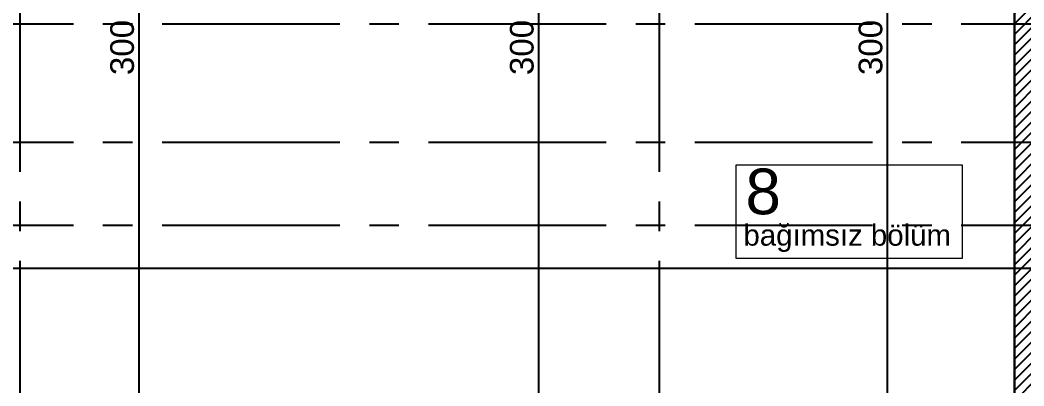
# Model space of a CAD drawing. Header units: millimetres. Extents: x 2778 to 13672, y 1832 to 5175.
# Drawn here: x 5991.6 to 6415.5, y 3512.5 to 3666.8 of the extents above; entities that cross this region are included whole.
import ezdxf

# ---------------------------------------------------------------- set-up
doc = ezdxf.new("R2010")
doc.units = ezdxf.units.MM
doc.linetypes.add('CENTER2', pattern=[112.5, 75, -12.5, 12.5, -12.5])
doc.linetypes.add('DASHDOT2', pattern=[12.7, 6.35, -3.175, 0, -3.175])
for name, color, linetype in [('0-HSL-HTC', 7, 'Continuous'), ('İÇÖLÇÜ', 7, 'Continuous'), ('Yazi', 7, 'Continuous')]:
    doc.layers.add(name, color=color, linetype=linetype)
doc.layers.add('aks', color=251, linetype='DASHDOT2', lineweight=35)
doc.layers.add('ÖLÇÜ İÇ', color=7, linetype='Continuous', lineweight=9)
doc.styles.add('arial_1_18', font='arial.ttf', dxfattribs={"height": 0.2})
doc.styles.get("Standard").update_dxf_attribs({"font": 'arial.ttf'})

msp = doc.modelspace()

# ---------------------------------------------------------------- hatches: boundary and pattern name
at = {"layer": '0-HSL-HTC'}
h = msp.add_hatch(dxfattribs=at)
h.set_pattern_fill('ANSI31', color=2, scale=25)
h.set_pattern_definition([(45, (-1057024.509, 409725.164), (-2.209708691, 2.209708691), [])])
h.paths.add_polyline_path([(6411.58, 4690.23), (6421.58, 4690.23), (6421.58, 2620.23), (6411.58, 2620.23)])

# ---------------------------------------------------------------- linework, layer by layer
at = {"layer": 'aks', "color": 251, "linetype": 'CENTER2', "lineweight": -3}
for points in [[(5991.58, 2140.23), (5991.58, 5100.23)], [(6261.58, 2140.23), (6261.58, 5100.23)], [(6411.58, 2140.23), (6411.58, 5100.23)], [(2901.58, 3665.23), (8131.58, 3665.23)], [(2901.58, 3615.23), (8131.58, 3615.23)], [(2901.58, 3580.23), (8131.58, 3580.23)]]:
    msp.add_lwpolyline(points, dxfattribs=at)
at = {"layer": 'İÇÖLÇÜ'}
for p, q in [((6041.83, 3505.23), (6041.83, 3805.23)), ((6210.62, 3505.23), (6210.62, 3805.23)), ((6357.9, 3505.23), (6357.9, 3805.23)), ((5341.58, 3562.14), (6421.58, 3562.14))]:
    msp.add_line(p, q, dxfattribs=at)
at = {"layer": 'ÖLÇÜ İÇ', "color": 3}
for p, q in [((6294, 3605.74), (6389.5, 3605.74)), ((6294, 3566.24), (6294, 3605.74)), ((6389.5, 3605.74), (6389.5, 3566.24)), ((6389.5, 3566.24), (6294, 3566.24))]:
    msp.add_line(p, q, dxfattribs=at)
at = {"layer": 'ÖLÇÜ İÇ', "color": 3, "lineweight": 30}
msp.add_lwpolyline([(6411.58, 4690.23), (6421.58, 4690.23), (6421.58, 2620.23), (6411.58, 2620.23)], close=True, dxfattribs=at)

# ---------------------------------------------------------------- texts
at = {"layer": 'İÇÖLÇÜ', "char_height": 10, "attachment_point": 5, "rotation": 90}
for insert in [(6034.73, 3655.23), (6203.51, 3655.23), (6350.79, 3655.23)]:
    msp.add_mtext('\\A1;300', dxfattribs=dict(at, insert=insert))
at = {"layer": 'Yazi', "color": 3, "linetype": 'Continuous', "lineweight": -3, "style": 'arial_1_18'}
for s, height, p in [('8', 19.29, (6297.91, 3584.86)), ('bağımsız bölüm', 8.8889, (6297.07, 3571.63))]:
    msp.add_text(s, height=height, dxfattribs=at).set_placement(p)

doc.saveas('drawing.dxf')
